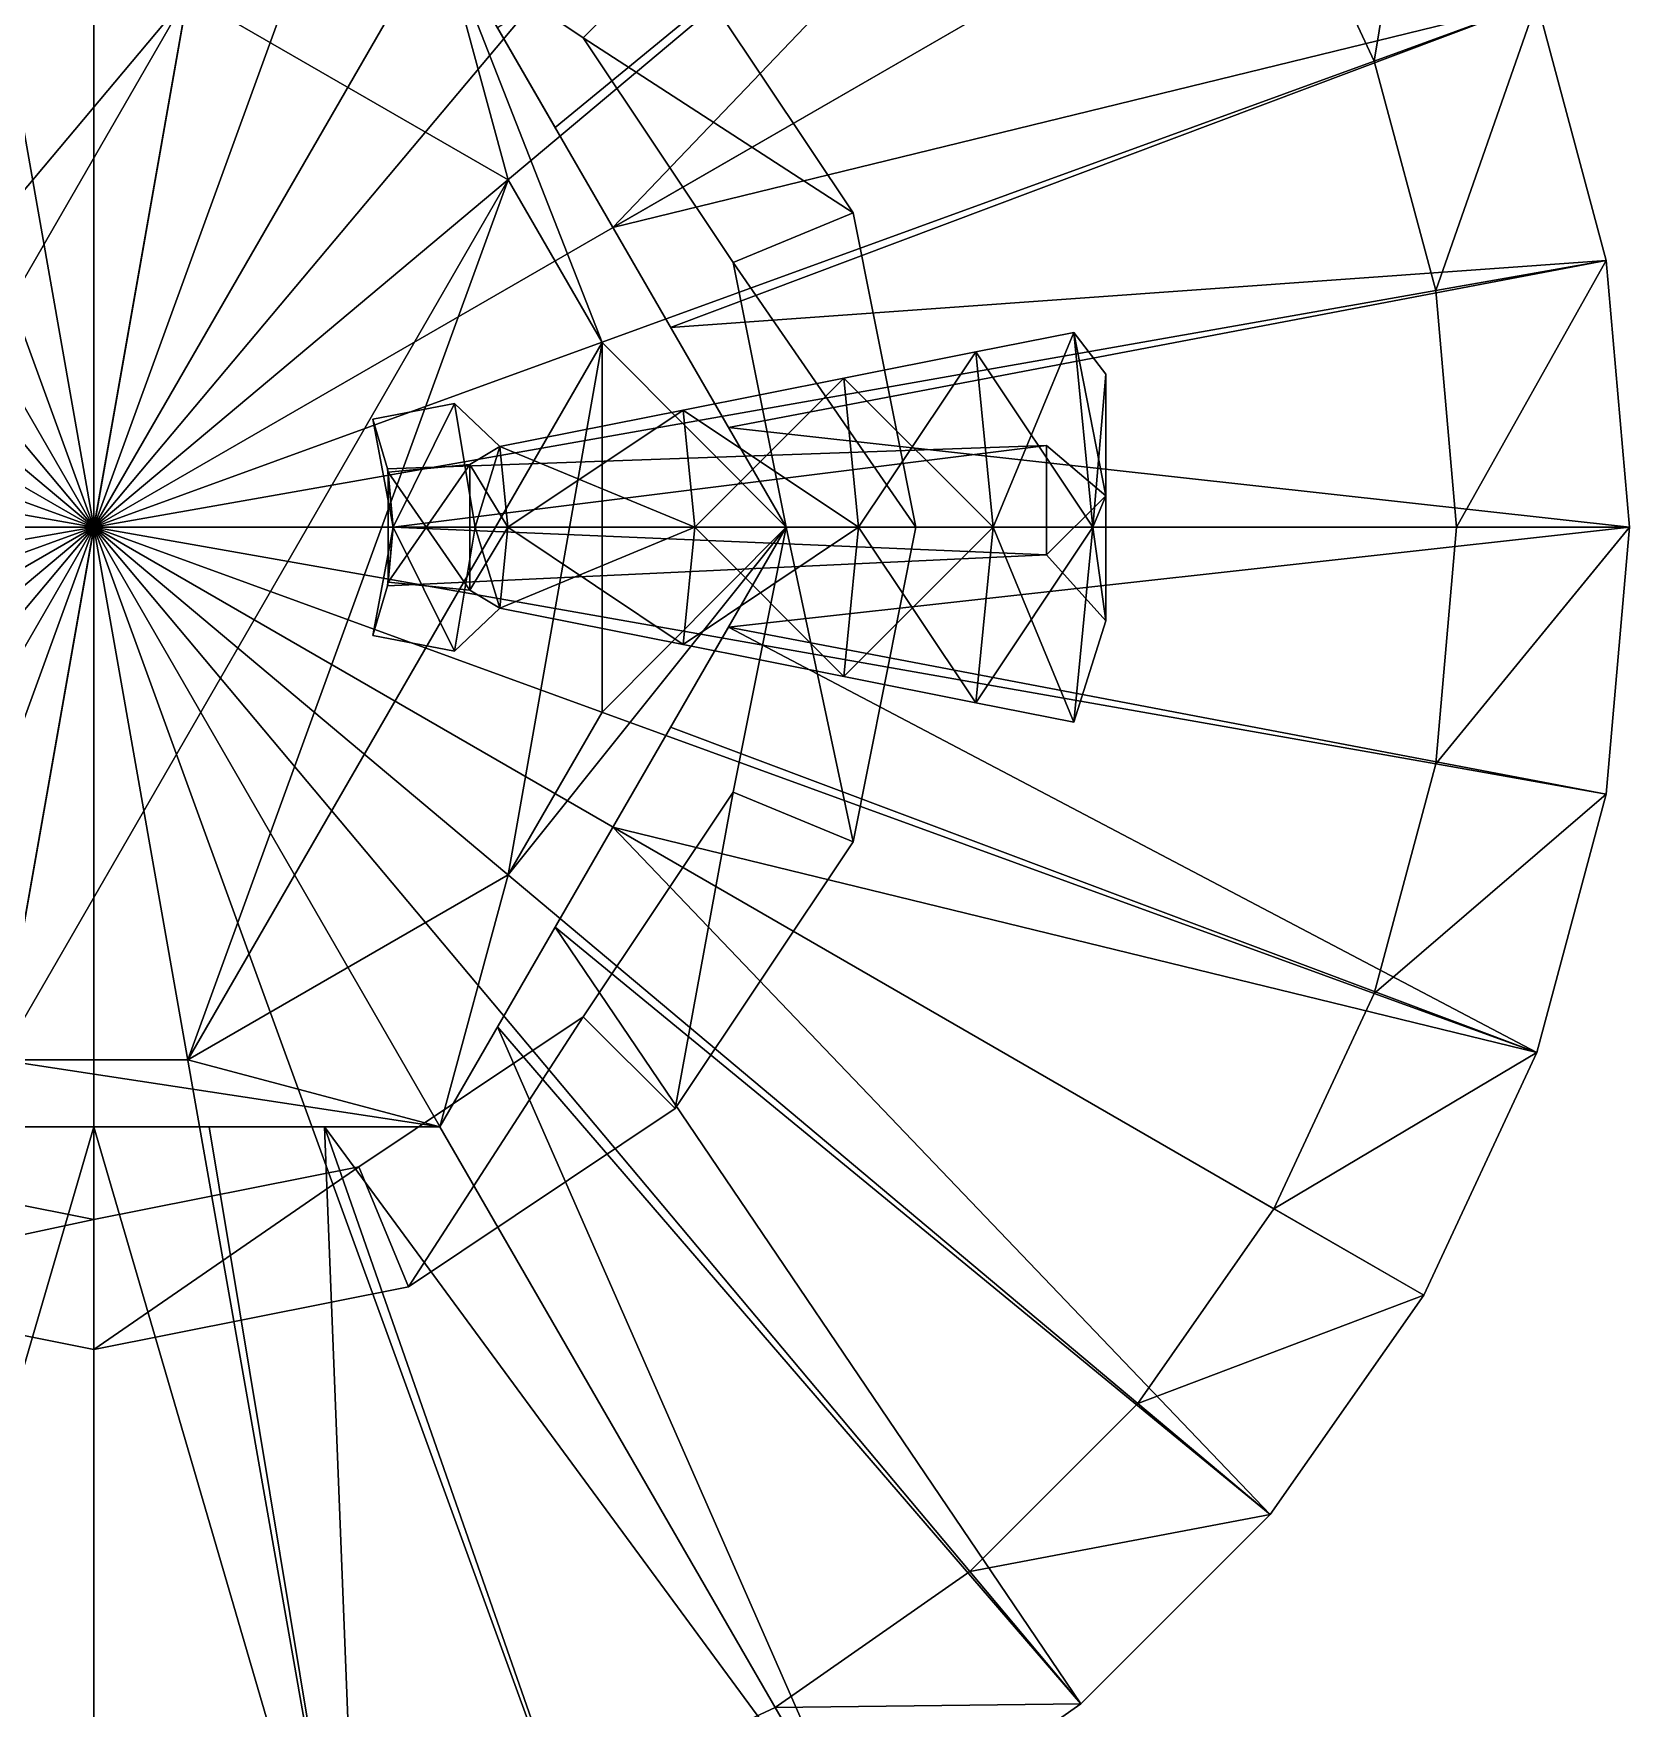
# Model space of a CAD drawing. Header units: centimetres. Extents: x -66.3 to 12.3, y -51.5 to 19.3.
# Drawn here: x 10.413 to 12.258, y -18.865 to -16.929 of the extents above; entities that cross this region are included whole.
import ezdxf

# ---------------------------------------------------------------- set-up
doc = ezdxf.new("R2010")
doc.units = ezdxf.units.CM
doc.layers.add('chrom', color=9, linetype='Continuous', true_color=0xbebebe)
doc.layers.add('plastik schwarz', color=250, linetype='Continuous', true_color=0x282828)

# ---------------------------------------------------------------- blocks, each defined once
blk = doc.blocks.new('GeometrySelector_1BD8XMC2')
at = {"layer": 'plastik schwarz'}
for points in [[(0, 8.74228e-08), (-0.273496, 1.55107), (0, 1.575)], [(0, 8.74228e-08), (0, 1.575), (0.273496, 1.55107)], [(0, 8.74228e-08), (-0.538682, 1.48002), (-0.273496, 1.55107)], [(0, 8.74228e-08), (0.273496, 1.55107), (0.538682, 1.48002)], [(0, 8.74228e-08), (-0.7875, 1.36399), (-0.538682, 1.48002)], [(0, 8.74228e-08), (0.538682, 1.48002), (0.7875, 1.36399)], [(0, 8.74228e-08), (-1.01239, 1.20652), (-0.7875, 1.36399)], [(0, 8.74228e-08), (0.7875, 1.36399), (1.01239, 1.20652)], [(0, 8.74228e-08), (-1.20652, 1.01239), (-1.01239, 1.20652)], [(0, 8.74228e-08), (1.01239, 1.20652), (1.20652, 1.01239)], [(0.466667, 0.57735, 1.1), (0.533333, 0.46188, 1.1), (1.35973, 1.14095, 0.6000000000000001)], [(0.6, 0.34641, 1.1), (1.35973, 1.14095, 0.6000000000000001), (0.533333, 0.46188, 1.1)], [(0.6, 0.34641, 1.1), (1.53719, 0.8875, 0.6000000000000001), (1.35973, 1.14095, 0.6000000000000001)], [(0, 8.74228e-08), (-1.36399, 0.7875), (-1.20652, 1.01239)], [(0, 8.74228e-08), (1.20652, 1.01239), (1.36399, 0.7875)], [(0.6, 0.34641, 1.1), (1.66795, 0.607086, 0.6000000000000001), (1.53719, 0.8875, 0.6000000000000001)], [(1.48002, 0.538682), (1.36399, 0.7875), (1.53719, 0.8875, 0.2)], [(1.66795, 0.607086, 0.2), (1.48002, 0.538682), (1.53719, 0.8875, 0.2)], [(0, 8.74228e-08), (-1.48002, 0.538682), (-1.36399, 0.7875)], [(0, 8.74228e-08), (1.36399, 0.7875), (1.48002, 0.538682)], [(0.10853, 0.615505, 2.0000000269046), (0.478778, 0.401742, 2.0000000175607), (0.4, 0.69282, 1.75)], [(0.8, 1.09278e-08, 1.75), (0.8, 3.93403e-08, 1.1), (0.4, 0.69282, 1.1)], [(0.8, 1.09278e-08, 1.75), (0.4, 0.69282, 1.1), (0.4, 0.69282, 1.75)], [(0.587308, 0.213763, 2.00000000934388), (0.8, 1.09278e-08, 1.75), (0.4, 0.69282, 1.75)], [(0.587308, 0.213763, 2.00000000934388), (0.4, 0.69282, 1.75), (0.478778, 0.401742, 2.0000000175607)], [(-0.587308, -0.213763, 1.99999999065612), (-0.478778, -0.401742, 1.9999999824393), (0.10853, 0.615505, 2.0000000269046)], [(-0.10853, 0.615505, 2.0000000269046), (-0.587308, -0.213763, 1.99999999065612), (0.10853, 0.615505, 2.0000000269046)], [(0.10853, 0.615505, 2.0000000269046), (-0.478778, -0.401742, 1.9999999824393), (-0.10853, -0.615505, 1.9999999730954)], [(0.10853, 0.615505, 2.0000000269046), (-0.10853, -0.615505, 1.9999999730954), (0.478778, 0.401742, 2.0000000175607)], [(0.6, 0.34641, 1.1), (0.666667, 0.23094, 1.1), (1.66795, 0.607086, 0.6000000000000001)], [(0.666667, 0.23094, 1.1), (1.74803, 0.308226, 0.6000000000000001), (1.66795, 0.607086, 0.6000000000000001)], [(1.55107, 0.273496), (1.48002, 0.538682), (1.66795, 0.607086, 0.2)], [(1.74803, 0.308226, 0.2), (1.55107, 0.273496), (1.66795, 0.607086, 0.2)], [(1.74803, 0.308226, 0.6000000000000001), (1.74803, 0.308226, 0.2), (1.66795, 0.607086, 0.2)], [(1.74803, 0.308226, 0.6000000000000001), (1.66795, 0.607086, 0.2), (1.66795, 0.607086, 0.6000000000000001)], [(0, 8.74228e-08), (-1.55107, 0.273496), (-1.48002, 0.538682)], [(0, 8.74228e-08), (1.48002, 0.538682), (1.55107, 0.273496)], [(0.478778, 0.401742, 2.0000000175607), (-0.10853, -0.615505, 1.9999999730954), (0.10853, -0.615505, 1.9999999730954)], [(0.478778, 0.401742, 2.0000000175607), (0.10853, -0.615505, 1.9999999730954), (0.587308, 0.213763, 2.00000000934388)], [(0.666667, 0.23094, 1.1), (0.733333, 0.11547, 1.1), (1.74803, 0.308226, 0.6000000000000001)], [(0.733333, 0.11547, 1.1), (1.775, 6.11959e-08, 0.6000000000000001), (1.74803, 0.308226, 0.6000000000000001)], [(1.575, 8.74228e-08), (1.55107, 0.273496), (1.74803, 0.308226, 0.2)], [(1.775, 7.86805e-08, 0.2), (1.575, 8.74228e-08), (1.74803, 0.308226, 0.2)], [(1.775, 6.11959e-08, 0.6000000000000001), (1.775, 7.86805e-08, 0.2), (1.74803, 0.308226, 0.2)], [(1.775, 6.11959e-08, 0.6000000000000001), (1.74803, 0.308226, 0.2), (1.74803, 0.308226, 0.6000000000000001)], [(0, 8.74228e-08), (-1.575, 8.74228e-08), (-1.55107, 0.273496)], [(0, 8.74228e-08), (1.55107, 0.273496), (1.575, 8.74228e-08)], [(0.587308, 0.213763, 2.00000000934388), (0.10853, -0.615505, 1.9999999730954), (0.478778, -0.401742, 1.9999999824393)], [(0.587308, 0.213763, 2.00000000934388), (0.478778, -0.401742, 1.9999999824393), (0.587308, -0.213763, 1.99999999065612)], [(0.587308, 0.213763, 2.00000000934388), (0.587308, -0.213763, 1.99999999065612), (0.8, 1.09278e-08, 1.75)], [(0.733333, 0.11547, 1.1), (0.8, 3.93403e-08, 1.1), (1.775, 6.11959e-08, 0.6000000000000001)], [(0, 8.74228e-08), (-1.55107, -0.273496), (-1.575, 8.74228e-08)], [(0, 8.74228e-08), (-1.48002, -0.538682), (-1.55107, -0.273496)], [(0, 8.74228e-08), (-1.36399, -0.7875), (-1.48002, -0.538682)], [(0, 8.74228e-08), (-1.20652, -1.01239), (-1.36399, -0.7875)], [(0, 8.74228e-08), (-1.01239, -1.20652), (-1.20652, -1.01239)], [(0, 8.74228e-08), (-0.7875, -1.36399), (-1.01239, -1.20652)], [(0, 8.74228e-08), (-0.538682, -1.48002), (-0.7875, -1.36399)], [(0, 8.74228e-08), (-0.273496, -1.55107), (-0.538682, -1.48002)], [(0, 8.74228e-08), (0, -1.575), (-0.273496, -1.55107)], [(0, 8.74228e-08), (1.575, 8.74228e-08), (1.55107, -0.273496)], [(0, 8.74228e-08), (1.55107, -0.273496), (1.48002, -0.538682)], [(0, 8.74228e-08), (1.48002, -0.538682), (1.36399, -0.7875)], [(0, 8.74228e-08), (1.36399, -0.7875), (1.20652, -1.01239)], [(0, 8.74228e-08), (1.20652, -1.01239), (1.01239, -1.20652)], [(0, 8.74228e-08), (1.01239, -1.20652), (0.7875, -1.36399)], [(0, 8.74228e-08), (0.7875, -1.36399), (0.538682, -1.48002)], [(0, 8.74228e-08), (0.538682, -1.48002), (0.273496, -1.55107)], [(0, 8.74228e-08), (0.273496, -1.55107), (0, -1.575)], [(0.4, -0.69282, 1.75), (0.4, -0.69282, 1.1), (0.8, 3.93403e-08, 1.1)], [(0.4, -0.69282, 1.75), (0.8, 3.93403e-08, 1.1), (0.8, 1.09278e-08, 1.75)], [(0.478778, -0.401742, 1.9999999824393), (0.4, -0.69282, 1.75), (0.8, 1.09278e-08, 1.75)], [(0.478778, -0.401742, 1.9999999824393), (0.8, 1.09278e-08, 1.75), (0.587308, -0.213763, 1.99999999065612)], [(0.733333, -0.11547, 1.1), (1.74803, -0.308226, 0.6000000000000001), (1.775, 6.11959e-08, 0.6000000000000001)], [(0.733333, -0.11547, 1.1), (1.775, 6.11959e-08, 0.6000000000000001), (0.8, 3.93403e-08, 1.1)], [(1.55107, -0.273496), (1.575, 8.74228e-08), (1.775, 7.86805e-08, 0.2)], [(1.74803, -0.308226, 0.2), (1.55107, -0.273496), (1.775, 7.86805e-08, 0.2)], [(1.74803, -0.308226, 0.6000000000000001), (1.74803, -0.308226, 0.2), (1.775, 7.86805e-08, 0.2)], [(1.74803, -0.308226, 0.6000000000000001), (1.775, 7.86805e-08, 0.2), (1.775, 6.11959e-08, 0.6000000000000001)], [(0.733333, -0.11547, 1.1), (0.666667, -0.23094, 1.1), (1.66795, -0.607086, 0.6000000000000001)], [(1.74803, -0.308226, 0.6000000000000001), (0.733333, -0.11547, 1.1), (1.66795, -0.607086, 0.6000000000000001)], [(0.6, -0.34641, 1.1), (1.66795, -0.607086, 0.6000000000000001), (0.666667, -0.23094, 1.1)], [(1.48002, -0.538682), (1.55107, -0.273496), (1.74803, -0.308226, 0.2)], [(1.66795, -0.607086, 0.2), (1.48002, -0.538682), (1.74803, -0.308226, 0.2)], [(1.66795, -0.607086, 0.6000000000000001), (1.66795, -0.607086, 0.2), (1.74803, -0.308226, 0.2)], [(1.66795, -0.607086, 0.6000000000000001), (1.74803, -0.308226, 0.2), (1.74803, -0.308226, 0.6000000000000001)], [(0.6, -0.34641, 1.1), (0.533333, -0.46188, 1.1), (1.35973, -1.14095, 0.6000000000000001)], [(0.6, -0.34641, 1.1), (1.53719, -0.8875, 0.6000000000000001), (1.66795, -0.607086, 0.6000000000000001)], [(0.6, -0.34641, 1.1), (1.35973, -1.14095, 0.6000000000000001), (1.53719, -0.8875, 0.6000000000000001)], [(0.478778, -0.401742, 1.9999999824393), (0.10853, -0.615505, 1.9999999730954), (0.4, -0.69282, 1.75)], [(0.533333, -0.46188, 1.1), (0.466667, -0.57735, 1.1), (1.14095, -1.35973, 0.6000000000000001)], [(0.533333, -0.46188, 1.1), (1.14095, -1.35973, 0.6000000000000001), (1.35973, -1.14095, 0.6000000000000001)], [(1.36399, -0.7875), (1.48002, -0.538682), (1.66795, -0.607086, 0.2)], [(0.466667, -0.57735, 1.1), (0.4, -0.69282, 1.1), (0.8875, -1.53719, 0.6000000000000001)], [(0.466667, -0.57735, 1.1), (0.8875, -1.53719, 0.6000000000000001), (1.14095, -1.35973, 0.6000000000000001)], [(-0.10853, -0.615505, 1.9999999730954), (-0.4, -0.69282, 1.75), (0.4, -0.69282, 1.75)], [(-0.10853, -0.615505, 1.9999999730954), (0.4, -0.69282, 1.75), (0.10853, -0.615505, 1.9999999730954)], [(1.53719, -0.8875, 0.2), (1.36399, -0.7875), (1.66795, -0.607086, 0.2)], [(1.53719, -0.8875, 0.6000000000000001), (1.53719, -0.8875, 0.2), (1.66795, -0.607086, 0.2)], [(1.53719, -0.8875, 0.6000000000000001), (1.66795, -0.607086, 0.2), (1.66795, -0.607086, 0.6000000000000001)], [(-0.4, -0.69282, 1.75), (-0.4, -0.69282, 1.1), (0.4, -0.69282, 1.1)], [(-0.4, -0.69282, 1.75), (0.4, -0.69282, 1.1), (0.4, -0.69282, 1.75)], [(0, -0.69282, 1.1), (-0.133333, -0.69282, 1.1), (-0.308226, -1.74803, 0.6000000000000001)], [(0, -0.69282, 1.1), (-0.308226, -1.74803, 0.6000000000000001), (0, -1.775, 0.6000000000000001)], [(0, -0.69282, 1.1), (0, -1.775, 0.6000000000000001), (0.308226, -1.74803, 0.6000000000000001)], [(0, -0.69282, 1.1), (0.308226, -1.74803, 0.6000000000000001), (0.133333, -0.69282, 1.1)], [(0.266667, -0.69282, 1.1), (0.133333, -0.69282, 1.1), (0.308226, -1.74803, 0.6000000000000001)], [(0.266667, -0.69282, 1.1), (0.607086, -1.66795, 0.6000000000000001), (0.8875, -1.53719, 0.6000000000000001)], [(0.266667, -0.69282, 1.1), (0.8875, -1.53719, 0.6000000000000001), (0.4, -0.69282, 1.1)], [(0.607086, -1.66795, 0.6000000000000001), (0.266667, -0.69282, 1.1), (0.308226, -1.74803, 0.6000000000000001)], [(1.20652, -1.01239), (1.36399, -0.7875), (1.53719, -0.8875, 0.2)], [(1.35973, -1.14095, 0.2), (1.20652, -1.01239), (1.53719, -0.8875, 0.2)], [(1.35973, -1.14095, 0.6000000000000001), (1.35973, -1.14095, 0.2), (1.53719, -0.8875, 0.2)], [(1.35973, -1.14095, 0.6000000000000001), (1.53719, -0.8875, 0.2), (1.53719, -0.8875, 0.6000000000000001)], [(1.01239, -1.20652), (1.20652, -1.01239), (1.35973, -1.14095, 0.2)], [(1.14095, -1.35973, 0.2), (1.01239, -1.20652), (1.35973, -1.14095, 0.2)], [(1.14095, -1.35973, 0.6000000000000001), (1.14095, -1.35973, 0.2), (1.35973, -1.14095, 0.2)], [(1.14095, -1.35973, 0.6000000000000001), (1.35973, -1.14095, 0.2), (1.35973, -1.14095, 0.6000000000000001)], [(0.7875, -1.36399), (1.01239, -1.20652), (1.14095, -1.35973, 0.2)], [(0.538682, -1.48002), (0.7875, -1.36399), (0.8875, -1.53719, 0.2)], [(0.8875, -1.53719, 0.2), (0.7875, -1.36399), (1.14095, -1.35973, 0.2)], [(0.8875, -1.53719, 0.6000000000000001), (0.8875, -1.53719, 0.2), (1.14095, -1.35973, 0.2)], [(0.8875, -1.53719, 0.6000000000000001), (1.14095, -1.35973, 0.2), (1.14095, -1.35973, 0.6000000000000001)]]:
    blk.add_3dface(points, dxfattribs=at)
blk = doc.blocks.new('hallerfuss_1BD8XMC3')
blk.add_blockref('GeometrySelector_1BD8XMC2', (0, 0))
blk = doc.blocks.new('GeometrySelector_1BD8XMC3')
for points in [[(-0.95, 16.367, -1.99154e-07), (-0.877686, 16.367, 0.363549), (-0.739104, 16.517, 0.306147)], [(-0.8, 16.517, -2.00979e-07), (-0.95, 16.367, -1.99154e-07), (-0.739104, 16.517, 0.306147)], [(-0.877686, 16.367, -0.363549), (-0.95, 16.367, -1.99154e-07), (-0.8, 16.517, -2.00979e-07)], [(-0.877686, 16.367, 0.363549), (-0.671751, 16.367, 0.671751), (-0.565685, 16.517, 0.565685)], [(-0.739104, 16.517, 0.306147), (-0.877686, 16.367, 0.363549), (-0.565685, 16.517, 0.565685)], [(-0.739104, 16.517, -0.306147), (-0.877686, 16.367, -0.363549), (-0.8, 16.517, -2.00979e-07)], [(-0.671751, 16.367, -0.671751), (-0.877686, 16.367, -0.363549), (-0.739104, 16.517, -0.306147)], [(-0.565685, 16.517, -0.565685), (-0.671751, 16.367, -0.671751), (-0.739104, 16.517, -0.306147)], [(-0.671751, 16.367, 0.671751), (-0.363549, 16.367, 0.877686), (-0.306147, 16.517, 0.739104)], [(-0.565685, 16.517, 0.565685), (-0.671751, 16.367, 0.671751), (-0.306147, 16.517, 0.739104)], [(-0.363549, 16.367, -0.877686), (-0.671751, 16.367, -0.671751), (-0.565685, 16.517, -0.565685)], [(-0.306147, 16.517, -0.739104), (-0.363549, 16.367, -0.877686), (-0.565685, 16.517, -0.565685)], [(-0.363549, 16.367, 0.877686), (0, 16.367, 0.95), (0, 16.517, 0.8)], [(-0.306147, 16.517, 0.739104), (-0.363549, 16.367, 0.877686), (0, 16.517, 0.8)], [(0, 16.367, -0.95), (-0.363549, 16.367, -0.877686), (-0.306147, 16.517, -0.739104)], [(0, 16.517, -0.8), (0, 16.367, -0.95), (-0.306147, 16.517, -0.739104)], [(0.363549, 16.367, -0.877686), (0, 16.367, -0.95), (0, 16.517, -0.8)], [(0.306147, 16.517, -0.739104), (0.363549, 16.367, -0.877686), (0, 16.517, -0.8)], [(0, 16.367, 0.95), (0.363549, 16.367, 0.877686), (0.306147, 16.517, 0.739104)], [(0, 16.517, 0.8), (0, 16.367, 0.95), (0.306147, 16.517, 0.739104)], [(0.671751, 16.367, -0.671751), (0.363549, 16.367, -0.877686), (0.306147, 16.517, -0.739104)], [(0.565685, 16.517, -0.565685), (0.671751, 16.367, -0.671751), (0.306147, 16.517, -0.739104)], [(0.306147, 16.517, 0.739104), (0.363549, 16.367, 0.877686), (0.565685, 16.517, 0.565685)], [(0.363549, 16.367, 0.877686), (0.671751, 16.367, 0.671751), (0.565685, 16.517, 0.565685)], [(0.877686, 16.367, -0.363549), (0.671751, 16.367, -0.671751), (0.565685, 16.517, -0.565685)], [(0.739104, 16.517, -0.306147), (0.877686, 16.367, -0.363549), (0.565685, 16.517, -0.565685)], [(0.565685, 16.517, 0.565685), (0.671751, 16.367, 0.671751), (0.739104, 16.517, 0.306147)], [(0.671751, 16.367, 0.671751), (0.877686, 16.367, 0.363549), (0.739104, 16.517, 0.306147)], [(0.95, 16.367, -1.99154e-07), (0.877686, 16.367, -0.363549), (0.739104, 16.517, -0.306147)], [(0.8, 16.517, -2.00979e-07), (0.95, 16.367, -1.99154e-07), (0.739104, 16.517, -0.306147)], [(0.739104, 16.517, 0.306147), (0.877686, 16.367, 0.363549), (0.8, 16.517, -2.00979e-07)], [(0.877686, 16.367, 0.363549), (0.95, 16.367, -1.99154e-07), (0.8, 16.517, -2.00979e-07)], [(-0.877686, 16.367, 0.363549), (-0.95, 16.367, -1.99154e-07), (-0.95, -16.367, 1.99154e-07)], [(-0.877686, 16.367, 0.363549), (-0.95, -16.367, 1.99154e-07), (-0.877686, -16.367, 0.363549)], [(-0.95, 16.367, -1.99154e-07), (-0.877686, 16.367, -0.363549), (-0.877686, -16.367, -0.363549)], [(-0.95, 16.367, -1.99154e-07), (-0.877686, -16.367, -0.363549), (-0.95, -16.367, 1.99154e-07)], [(-0.671751, 16.367, 0.671751), (-0.877686, 16.367, 0.363549), (-0.877686, -16.367, 0.363549)], [(-0.671751, 16.367, 0.671751), (-0.877686, -16.367, 0.363549), (-0.671751, -16.367, 0.671751)], [(-0.877686, 16.367, -0.363549), (-0.671751, 16.367, -0.671751), (-0.671751, -16.367, -0.671751)], [(-0.877686, 16.367, -0.363549), (-0.671751, -16.367, -0.671751), (-0.877686, -16.367, -0.363549)], [(-0.363549, 16.367, 0.877686), (-0.671751, 16.367, 0.671751), (-0.671751, -16.367, 0.671751)], [(-0.363549, 16.367, 0.877686), (-0.671751, -16.367, 0.671751), (-0.363549, -16.367, 0.877686)], [(-0.671751, 16.367, -0.671751), (-0.363549, 16.367, -0.877686), (-0.363549, -16.367, -0.877686)], [(-0.671751, 16.367, -0.671751), (-0.363549, -16.367, -0.877686), (-0.671751, -16.367, -0.671751)], [(0, 16.367, 0.95), (-0.363549, 16.367, 0.877686), (-0.363549, -16.367, 0.877686)], [(0, 16.367, 0.95), (-0.363549, -16.367, 0.877686), (0, -16.367, 0.95)], [(-0.363549, 16.367, -0.877686), (0, 16.367, -0.95), (0, -16.367, -0.95)], [(-0.363549, 16.367, -0.877686), (0, -16.367, -0.95), (-0.363549, -16.367, -0.877686)], [(0, 16.367, -0.95), (0.363549, 16.367, -0.877686), (0.363549, -16.367, -0.877686)], [(0, 16.367, -0.95), (0.363549, -16.367, -0.877686), (0, -16.367, -0.95)], [(0.363549, 16.367, 0.877686), (0, 16.367, 0.95), (0, -16.367, 0.95)], [(0.363549, 16.367, 0.877686), (0, -16.367, 0.95), (0.363549, -16.367, 0.877686)], [(0.363549, 16.367, -0.877686), (0.671751, 16.367, -0.671751), (0.671751, -16.367, -0.671751)], [(0.363549, 16.367, -0.877686), (0.671751, -16.367, -0.671751), (0.363549, -16.367, -0.877686)], [(0.671751, 16.367, 0.671751), (0.363549, 16.367, 0.877686), (0.363549, -16.367, 0.877686)], [(0.671751, 16.367, 0.671751), (0.363549, -16.367, 0.877686), (0.671751, -16.367, 0.671751)], [(0.671751, 16.367, -0.671751), (0.877686, 16.367, -0.363549), (0.877686, -16.367, -0.363549)], [(0.671751, 16.367, -0.671751), (0.877686, -16.367, -0.363549), (0.671751, -16.367, -0.671751)], [(0.877686, 16.367, 0.363549), (0.671751, 16.367, 0.671751), (0.671751, -16.367, 0.671751)], [(0.877686, 16.367, 0.363549), (0.671751, -16.367, 0.671751), (0.877686, -16.367, 0.363549)], [(0.877686, 16.367, -0.363549), (0.95, 16.367, -1.99154e-07), (0.95, -16.367, 1.99154e-07)], [(0.877686, 16.367, -0.363549), (0.95, -16.367, 1.99154e-07), (0.877686, -16.367, -0.363549)], [(0.95, 16.367, -1.99154e-07), (0.877686, 16.367, 0.363549), (0.877686, -16.367, 0.363549)], [(0.95, 16.367, -1.99154e-07), (0.877686, -16.367, 0.363549), (0.95, -16.367, 1.99154e-07)], [(-0.739104, -16.517, 0.306147), (-0.877686, -16.367, 0.363549), (-0.95, -16.367, 1.99154e-07)], [(-0.739104, -16.517, 0.306147), (-0.95, -16.367, 1.99154e-07), (-0.8, -16.517, 2.00979e-07)], [(-0.8, -16.517, 2.00979e-07), (-0.95, -16.367, 1.99154e-07), (-0.877686, -16.367, -0.363549)], [(-0.565685, -16.517, 0.565685), (-0.671751, -16.367, 0.671751), (-0.877686, -16.367, 0.363549)], [(-0.565685, -16.517, 0.565685), (-0.877686, -16.367, 0.363549), (-0.739104, -16.517, 0.306147)], [(-0.8, -16.517, 2.00979e-07), (-0.877686, -16.367, -0.363549), (-0.739104, -16.517, -0.306147)], [(-0.739104, -16.517, -0.306147), (-0.877686, -16.367, -0.363549), (-0.671751, -16.367, -0.671751)], [(-0.739104, -16.517, -0.306147), (-0.671751, -16.367, -0.671751), (-0.565685, -16.517, -0.565685)], [(-0.306147, -16.517, 0.739104), (-0.363549, -16.367, 0.877686), (-0.671751, -16.367, 0.671751)], [(-0.306147, -16.517, 0.739104), (-0.671751, -16.367, 0.671751), (-0.565685, -16.517, 0.565685)], [(-0.565685, -16.517, -0.565685), (-0.671751, -16.367, -0.671751), (-0.363549, -16.367, -0.877686)], [(-0.565685, -16.517, -0.565685), (-0.363549, -16.367, -0.877686), (-0.306147, -16.517, -0.739104)], [(0, -16.517, 0.8), (0, -16.367, 0.95), (-0.363549, -16.367, 0.877686)], [(0, -16.517, 0.8), (-0.363549, -16.367, 0.877686), (-0.306147, -16.517, 0.739104)], [(-0.306147, -16.517, -0.739104), (-0.363549, -16.367, -0.877686), (0, -16.367, -0.95)], [(-0.306147, -16.517, -0.739104), (0, -16.367, -0.95), (0, -16.517, -0.8)], [(0, -16.517, -0.8), (0, -16.367, -0.95), (0.363549, -16.367, -0.877686)], [(0, -16.517, -0.8), (0.363549, -16.367, -0.877686), (0.306147, -16.517, -0.739104)], [(0.306147, -16.517, 0.739104), (0.363549, -16.367, 0.877686), (0, -16.367, 0.95)], [(0.306147, -16.517, 0.739104), (0, -16.367, 0.95), (0, -16.517, 0.8)], [(0.306147, -16.517, -0.739104), (0.363549, -16.367, -0.877686), (0.671751, -16.367, -0.671751)], [(0.306147, -16.517, -0.739104), (0.671751, -16.367, -0.671751), (0.565685, -16.517, -0.565685)], [(0.565685, -16.517, 0.565685), (0.363549, -16.367, 0.877686), (0.306147, -16.517, 0.739104)], [(0.565685, -16.517, 0.565685), (0.671751, -16.367, 0.671751), (0.363549, -16.367, 0.877686)], [(0.565685, -16.517, -0.565685), (0.671751, -16.367, -0.671751), (0.877686, -16.367, -0.363549)], [(0.565685, -16.517, -0.565685), (0.877686, -16.367, -0.363549), (0.739104, -16.517, -0.306147)], [(0.739104, -16.517, 0.306147), (0.671751, -16.367, 0.671751), (0.565685, -16.517, 0.565685)], [(0.739104, -16.517, 0.306147), (0.877686, -16.367, 0.363549), (0.671751, -16.367, 0.671751)], [(0.739104, -16.517, -0.306147), (0.877686, -16.367, -0.363549), (0.95, -16.367, 1.99154e-07)], [(0.739104, -16.517, -0.306147), (0.95, -16.367, 1.99154e-07), (0.8, -16.517, 2.00979e-07)], [(0.8, -16.517, 2.00979e-07), (0.877686, -16.367, 0.363549), (0.739104, -16.517, 0.306147)], [(0.8, -16.517, 2.00979e-07), (0.95, -16.367, 1.99154e-07), (0.877686, -16.367, 0.363549)]]:
    blk.add_3dface(points)
blk = doc.blocks.new('rohr350_1BD8XMC6')
at = {"layer": 'chrom'}
blk.add_blockref('GeometrySelector_1BD8XMC3', (0, 0), dxfattribs=at)
blk = doc.blocks.new('GeometrySelector_1BD8XMC5')
for points in [[(-44.05387, 116.97973), (-46.91628, 115.48494, -9.332230000000008), (-47.83543, 115.48494)], [(-44.05387, 116.97973), (-47.83543, 115.48494), (-46.91628, 115.48494, 9.332229999999994)], [(-41.66691, 116.97973, -14.30427000000001), (-46.91628, 115.48494, -9.332230000000008), (-44.05387, 116.97973)], [(-46.91628, 115.48494, 9.332229999999994), (-41.66691, 116.97973, 14.30426999999999), (-44.05387, 116.97973)], [(-34.585, 110.12026), (-41.66691, 116.97973, -14.30427000000001), (-44.05387, 116.97973)], [(-34.585, 110.12026), (-44.05387, 116.97973), (-41.66691, 116.97973, 14.30426999999999)], [(-32.24955, 110.12026, -12.49354000000001), (-41.66691, 116.97973, -14.30427000000001), (-34.585, 110.12026)], [(-41.66691, 116.97973, 14.30426999999999), (-32.24955, 110.12026, 12.49353999999999), (-34.585, 110.12026)], [(43.45303999999999, 116.97973, -7.251030000000007), (33.99612, 110.12026, -6.354980000000007), (33.99612, 110.12026, 6.354979999999993)], [(43.45303999999999, 116.97973, -7.251030000000007), (33.99612, 110.12026, 6.354979999999993), (43.45303999999999, 116.97973, 7.251029999999993)], [(46.91628, 115.48494, -9.332230000000008), (43.45303999999999, 116.97973, -7.251030000000007), (47.83543, 115.48494)], [(47.83543, 115.48494), (43.45303999999999, 116.97973, -7.251030000000007), (43.45303999999999, 116.97973, 7.251029999999993)], [(47.83543, 115.48494), (43.45303999999999, 116.97973, 7.251029999999993), (46.91628, 115.48494, 9.332229999999994)], [(-46.91628, 115.48494, 9.332229999999994), (-47.83543, 115.48494), (-69.44628, 103.9337)], [(-46.91628, 115.48494, 9.332229999999994), (-69.44628, 103.9337), (-68.11189, 103.9337, 13.54829999999999)], [(-47.83543, 115.48494), (-68.11189, 103.9337, -13.54830000000001), (-69.44628, 103.9337)], [(-46.91628, 115.48494, -9.332230000000008), (-68.11189, 103.9337, -13.54830000000001), (-47.83543, 115.48494)], [(46.91628, 115.48494, 9.332229999999994), (68.11189, 103.9337, 13.54829999999999), (47.83543, 115.48494)], [(47.83543, 115.48494), (69.44628, 103.9337), (46.91628, 115.48494, -9.332230000000008)], [(46.91628, 115.48494, -9.332230000000008), (69.44628, 103.9337), (68.11189, 103.9337, -13.54830000000001)], [(47.83543, 115.48494), (68.11189, 103.9337, 13.54829999999999), (69.44628, 103.9337)], [(-32.24955, 110.12026, 12.49353999999999), (-33.92046, 33.92046, 6.747199999999998), (-34.585, 110.12026)], [(-34.585, 110.12026), (-33.92046, 33.92046, 6.747199999999998), (-34.585, 34.585)], [(-34.585, 110.12026), (-34.585, 34.585), (-33.92046, 33.92046, -6.747200000000001)], [(-34.585, 110.12026), (-33.92046, 33.92046, -6.747200000000001), (-32.24955, 110.12026, -12.49354000000001)], [(33.99612, 110.12026, -6.354980000000007), (33.92046, 33.92046, -6.747200000000001), (34.585, 34.585)], [(33.99612, 110.12026, 6.354979999999993), (34.585, 34.585), (33.92046, 33.92046, 6.747199999999998)], [(33.99612, 110.12026, -6.354980000000007), (34.585, 34.585), (33.99612, 110.12026, 6.354979999999993)], [(-68.11189, 103.9337, 13.54829999999999), (-69.44628, 103.9337), (-88.38835, 88.38835)], [(-68.11189, 103.9337, 13.54829999999999), (-88.38835, 88.38835), (-86.68999, 88.38835, 17.24370999999999)], [(-86.68999, 88.38835, -17.24371000000001), (-88.38835, 88.38835), (-69.44628, 103.9337)], [(-68.11189, 103.9337, -13.54830000000001), (-86.68999, 88.38835, -17.24371000000001), (-69.44628, 103.9337)], [(88.38835, 88.38835), (86.68999, 88.38835, -17.24371000000001), (68.11189, 103.9337, -13.54830000000001)], [(68.11189, 103.9337, 13.54829999999999), (86.68999, 88.38835, 17.24370999999999), (69.44628, 103.9337)], [(69.44628, 103.9337), (88.38835, 88.38835), (68.11189, 103.9337, -13.54830000000001)], [(69.44628, 103.9337), (86.68999, 88.38835, 17.24370999999999), (88.38835, 88.38835)], [(-88.38835, 88.38835), (-101.93664, 69.44628, -20.27646), (-103.9337, 69.44628)], [(-88.38835, 88.38835), (-103.9337, 69.44628), (-86.68999, 88.38835, 17.24370999999999)], [(-86.68999, 88.38835, 17.24370999999999), (-103.9337, 69.44628), (-101.93664, 69.44628, 20.27646)], [(-86.68999, 88.38835, -17.24371000000001), (-101.93664, 69.44628, -20.27646), (-88.38835, 88.38835)], [(88.38835, 88.38835), (103.9337, 69.44628), (86.68999, 88.38835, -17.24371000000001)], [(103.9337, 69.44628), (101.93664, 69.44628, -20.27646), (86.68999, 88.38835, -17.24371000000001)], [(86.68999, 88.38835, 17.24370999999999), (101.93664, 69.44628, 20.27646), (88.38835, 88.38835)], [(101.93664, 69.44628, 20.27646), (103.9337, 69.44628), (88.38835, 88.38835)], [(-113.26593, 47.83543, 22.52998999999999), (-101.93664, 69.44628, 20.27646), (-115.48494, 47.83543)], [(-115.48494, 47.83543), (-101.93664, 69.44628, 20.27646), (-103.9337, 69.44628)], [(-115.48494, 47.83543), (-103.9337, 69.44628), (-113.26593, 47.83543, -22.52999)], [(-101.93664, 69.44628, -20.27646), (-113.26593, 47.83543, -22.52999), (-103.9337, 69.44628)], [(101.93664, 69.44628, 20.27646), (113.26593, 47.83543, 22.52998999999999), (103.9337, 69.44628)], [(103.9337, 69.44628), (115.48494, 47.83543), (101.93664, 69.44628, -20.27646)], [(113.26593, 47.83543, -22.52999), (101.93664, 69.44628, -20.27646), (115.48494, 47.83543)], [(113.26593, 47.83543, 22.52998999999999), (115.48494, 47.83543), (103.9337, 69.44628)], [(-113.26593, 47.83543, -22.52999), (-116.97973, 42.70584, -10.81459), (-115.48494, 47.83543)], [(-115.48494, 47.83543), (-116.97973, 42.70584, -10.81459), (-116.97973, 43.90341, 3.637939999999997)], [(-115.48494, 47.83543), (-116.97973, 43.90341, 3.637939999999997), (-113.26593, 47.83543, 22.52998999999999)], [(113.26593, 47.83543, 22.52998999999999), (116.97973, 40.34336, 17.69624), (115.48494, 47.83543)], [(115.48494, 47.83543), (116.97973, 42.70584, -10.81459), (113.26593, 47.83543, -22.52999)], [(116.97973, 40.34336, 17.69624), (116.97973, 43.90341, 3.637939999999997), (115.48494, 47.83543)], [(115.48494, 47.83543), (116.97973, 43.90341, 3.637939999999997), (116.97973, 42.70584, -10.81459)], [(-116.97973, 42.70584, -10.81459), (-110.12026, 34.43747, -3.191100000000002), (-116.97973, 43.90341, 3.637939999999997)], [(-116.97973, 43.90341, 3.637939999999997), (-110.12026, 34.43747, -3.191100000000002), (-110.12026, 33.26474, 9.464629999999998)], [(116.97973, 43.90341, 3.637939999999997), (110.12026, 33.26474, 9.464629999999998), (110.12026, 34.43747, -3.191100000000002)], [(116.97973, 43.90341, 3.637939999999997), (110.12026, 34.43747, -3.191100000000002), (116.97973, 42.70584, -10.81459)], [(-110.12026, 34.43747, -3.191100000000002), (-33.92046, 33.92046, -6.747200000000001), (-34.585, 34.585)], [(-110.12026, 34.43747, -3.191100000000002), (-34.585, 34.585), (-110.12026, 33.26474, 9.464629999999998)], [(-110.12026, 33.26474, 9.464629999999998), (-34.585, 34.585), (-33.92046, 33.92046, 6.747199999999998)], [(110.12026, 33.26474, 9.464629999999998), (33.92046, 33.92046, 6.747199999999998), (34.585, 34.585)], [(110.12026, 34.43747, -3.191100000000002), (34.585, 34.585), (33.92046, 33.92046, -6.747200000000001)], [(110.12026, 33.26474, 9.464629999999998), (34.585, 34.585), (110.12026, 34.43747, -3.191100000000002)], [(-116.97973, -43.90341, 3.637940000000003), (-110.12026, -33.26474, 9.464630000000001), (-110.12026, -34.43747, -3.191099999999998)], [(-116.97973, -43.90341, 3.637940000000003), (-110.12026, -34.43747, -3.191099999999998), (-116.97973, -42.70584, -10.81459)], [(-110.12026, -33.26474, 9.464630000000001), (-33.92046, -33.92046, 6.747200000000001), (-34.585, -34.585)], [(-110.12026, -33.26474, 9.464630000000001), (-34.585, -34.585), (-110.12026, -34.43747, -3.191099999999998)], [(-110.12026, -34.43747, -3.191099999999998), (-34.585, -34.585), (-33.92046, -33.92046, -6.747199999999998)], [(-32.24955, -110.12026, -12.49353999999999), (-33.92046, -33.92046, -6.747199999999998), (-34.585, -110.12026)], [(-34.585, -110.12026), (-33.92046, -33.92046, -6.747199999999998), (-34.585, -34.585)], [(-34.585, -110.12026), (-34.585, -34.585), (-33.92046, -33.92046, 6.747200000000001)], [(-34.585, -110.12026), (-33.92046, -33.92046, 6.747200000000001), (-32.24955, -110.12026, 12.49354000000001)], [(110.12026, -33.26474, 9.464630000000001), (34.585, -34.585), (33.92046, -33.92046, 6.747200000000001)], [(33.99612, -110.12026, 6.354980000000007), (33.92046, -33.92046, 6.747200000000001), (34.585, -34.585)], [(33.99612, -110.12026, -6.354979999999993), (34.585, -34.585), (33.92046, -33.92046, -6.747199999999998)], [(110.12026, -34.43747, -3.191099999999998), (33.92046, -33.92046, -6.747199999999998), (34.585, -34.585)], [(33.99612, -110.12026, 6.354980000000007), (34.585, -34.585), (33.99612, -110.12026, -6.354979999999993)], [(110.12026, -34.43747, -3.191099999999998), (34.585, -34.585), (110.12026, -33.26474, 9.464630000000001)], [(116.97973, -43.90341, 3.637940000000003), (110.12026, -34.43747, -3.191099999999998), (110.12026, -33.26474, 9.464630000000001)], [(116.97973, -42.70584, -10.81459), (110.12026, -34.43747, -3.191099999999998), (116.97973, -43.90341, 3.637940000000003)], [(115.48494, -47.83543), (116.97973, -40.34336, 17.69624), (113.26593, -47.83543, 22.52999)], [(115.48494, -47.83543), (116.97973, -43.90341, 3.637940000000003), (116.97973, -40.34336, 17.69624)], [(-115.48494, -47.83543), (-116.97973, -43.90341, 3.637940000000003), (-116.97973, -42.70584, -10.81459)], [(-115.48494, -47.83543), (-116.97973, -42.70584, -10.81459), (-113.26593, -47.83543, -22.52998999999999)], [(-113.26593, -47.83543, 22.52999), (-116.97973, -43.90341, 3.637940000000003), (-115.48494, -47.83543)], [(113.26593, -47.83543, -22.52998999999999), (116.97973, -42.70584, -10.81459), (115.48494, -47.83543)], [(115.48494, -47.83543), (116.97973, -42.70584, -10.81459), (116.97973, -43.90341, 3.637940000000003)], [(-101.93664, -69.44628, -20.27646), (-103.9337, -69.44628), (-115.48494, -47.83543)], [(-101.93664, -69.44628, -20.27646), (-115.48494, -47.83543), (-113.26593, -47.83543, -22.52998999999999)], [(-115.48494, -47.83543), (-103.9337, -69.44628), (-113.26593, -47.83543, 22.52999)], [(-113.26593, -47.83543, 22.52999), (-103.9337, -69.44628), (-101.93664, -69.44628, 20.27646)], [(101.93664, -69.44628, -20.27646), (113.26593, -47.83543, -22.52998999999999), (103.9337, -69.44628)], [(103.9337, -69.44628), (115.48494, -47.83543), (101.93664, -69.44628, 20.27646)], [(101.93664, -69.44628, 20.27646), (115.48494, -47.83543), (113.26593, -47.83543, 22.52999)], [(103.9337, -69.44628), (113.26593, -47.83543, -22.52998999999999), (115.48494, -47.83543)], [(-86.68999, -88.38835, -17.24370999999999), (-88.38835, -88.38835), (-103.9337, -69.44628)], [(-86.68999, -88.38835, -17.24370999999999), (-103.9337, -69.44628), (-101.93664, -69.44628, -20.27646)], [(-103.9337, -69.44628), (-88.38835, -88.38835), (-101.93664, -69.44628, 20.27646)], [(-101.93664, -69.44628, 20.27646), (-88.38835, -88.38835), (-86.68999, -88.38835, 17.24371000000001)], [(86.68999, -88.38835, -17.24370999999999), (101.93664, -69.44628, -20.27646), (88.38835, -88.38835)], [(88.38835, -88.38835), (103.9337, -69.44628), (86.68999, -88.38835, 17.24371000000001)], [(86.68999, -88.38835, 17.24371000000001), (103.9337, -69.44628), (101.93664, -69.44628, 20.27646)], [(88.38835, -88.38835), (101.93664, -69.44628, -20.27646), (103.9337, -69.44628)], [(-68.11189, -103.9337, -13.54829999999999), (-69.44628, -103.9337), (-88.38835, -88.38835)], [(-68.11189, -103.9337, -13.54829999999999), (-88.38835, -88.38835), (-86.68999, -88.38835, -17.24370999999999)], [(-88.38835, -88.38835), (-69.44628, -103.9337), (-86.68999, -88.38835, 17.24371000000001)], [(-86.68999, -88.38835, 17.24371000000001), (-69.44628, -103.9337), (-68.11189, -103.9337, 13.54830000000001)], [(68.11189, -103.9337, -13.54829999999999), (86.68999, -88.38835, -17.24370999999999), (69.44628, -103.9337)], [(69.44628, -103.9337), (88.38835, -88.38835), (68.11189, -103.9337, 13.54830000000001)], [(68.11189, -103.9337, 13.54830000000001), (88.38835, -88.38835), (86.68999, -88.38835, 17.24371000000001)], [(69.44628, -103.9337), (86.68999, -88.38835, -17.24370999999999), (88.38835, -88.38835)], [(-46.91628, -115.48494, -9.332229999999994), (-47.83543, -115.48494), (-69.44628, -103.9337)], [(-46.91628, -115.48494, -9.332229999999994), (-69.44628, -103.9337), (-68.11189, -103.9337, -13.54829999999999)], [(-69.44628, -103.9337), (-47.83543, -115.48494), (-68.11189, -103.9337, 13.54830000000001)], [(-68.11189, -103.9337, 13.54830000000001), (-47.83543, -115.48494), (-46.91628, -115.48494, 9.332230000000008)], [(47.83543, -115.48494), (46.91628, -115.48494, -9.332229999999994), (68.11189, -103.9337, -13.54829999999999)], [(46.91628, -115.48494, 9.332230000000008), (47.83543, -115.48494), (69.44628, -103.9337)], [(46.91628, -115.48494, 9.332230000000008), (69.44628, -103.9337), (68.11189, -103.9337, 13.54830000000001)], [(47.83543, -115.48494), (68.11189, -103.9337, -13.54829999999999), (69.44628, -103.9337)], [(-34.585, -110.12026), (-41.66691, -116.97973, 14.30427000000001), (-44.05387, -116.97973)], [(-34.585, -110.12026), (-44.05387, -116.97973), (-41.66691, -116.97973, -14.30426999999999)], [(-32.24955, -110.12026, 12.49354000000001), (-41.66691, -116.97973, 14.30427000000001), (-34.585, -110.12026)], [(-41.66691, -116.97973, -14.30426999999999), (-32.24955, -110.12026, -12.49353999999999), (-34.585, -110.12026)], [(43.45303999999999, -116.97973, 7.251030000000007), (33.99612, -110.12026, 6.354980000000007), (33.99612, -110.12026, -6.354979999999993)], [(43.45303999999999, -116.97973, 7.251030000000007), (33.99612, -110.12026, -6.354979999999993), (43.45303999999999, -116.97973, -7.251029999999993)], [(-44.05387, -116.97973), (-46.91628, -115.48494, 9.332230000000008), (-47.83543, -115.48494)], [(-44.05387, -116.97973), (-47.83543, -115.48494), (-46.91628, -115.48494, -9.332229999999994)], [(-46.91628, -115.48494, -9.332229999999994), (-41.66691, -116.97973, -14.30426999999999), (-44.05387, -116.97973)], [(-41.66691, -116.97973, 14.30427000000001), (-46.91628, -115.48494, 9.332230000000008), (-44.05387, -116.97973)], [(46.91628, -115.48494, 9.332230000000008), (43.45303999999999, -116.97973, 7.251030000000007), (47.83543, -115.48494)], [(47.83543, -115.48494), (43.45303999999999, -116.97973, 7.251030000000007), (43.45303999999999, -116.97973, -7.251029999999993)], [(47.83543, -115.48494), (43.45303999999999, -116.97973, -7.251029999999993), (46.91628, -115.48494, -9.332229999999994)]]:
    blk.add_3dface(points)
blk = doc.blocks.new('kugel_std_1BD8XMC4')
at = {"layer": 'chrom', "xscale": 0.01, "yscale": 0.01, "zscale": 0.01}
blk.add_blockref('GeometrySelector_1BD8XMC5', (0, 0), dxfattribs=at)
blk = doc.blocks.new('kugel_std_1BD8XMC7')
at = {"layer": 'chrom', "xscale": 0.01, "yscale": 0.01, "zscale": 0.01}
blk.add_blockref('GeometrySelector_1BD8XMC5', (0, 0), dxfattribs=at)

msp = doc.modelspace()

# ---------------------------------------------------------------- block references
msp.add_blockref('hallerfuss_1BD8XMC3', (10.482878325475, -17.5))
at = {"extrusion": (0, 1, 6.123233995736766e-17)}
for name, p in [('kugel_std_1BD8XMC4', (-10.482878325475, 38, -17.5)), ('rohr350_1BD8XMC6', (-10.482878325475, 20.5, -17.5))]:
    msp.add_blockref(name, p, dxfattribs=at)
at = {"extrusion": (0, 1, 6.123233995736766e-17), "rotation": 180}
msp.add_blockref('kugel_std_1BD8XMC7', (-10.482878325475, 3.000000000000011, -17.5), dxfattribs=at)

doc.saveas('drawing.dxf')
